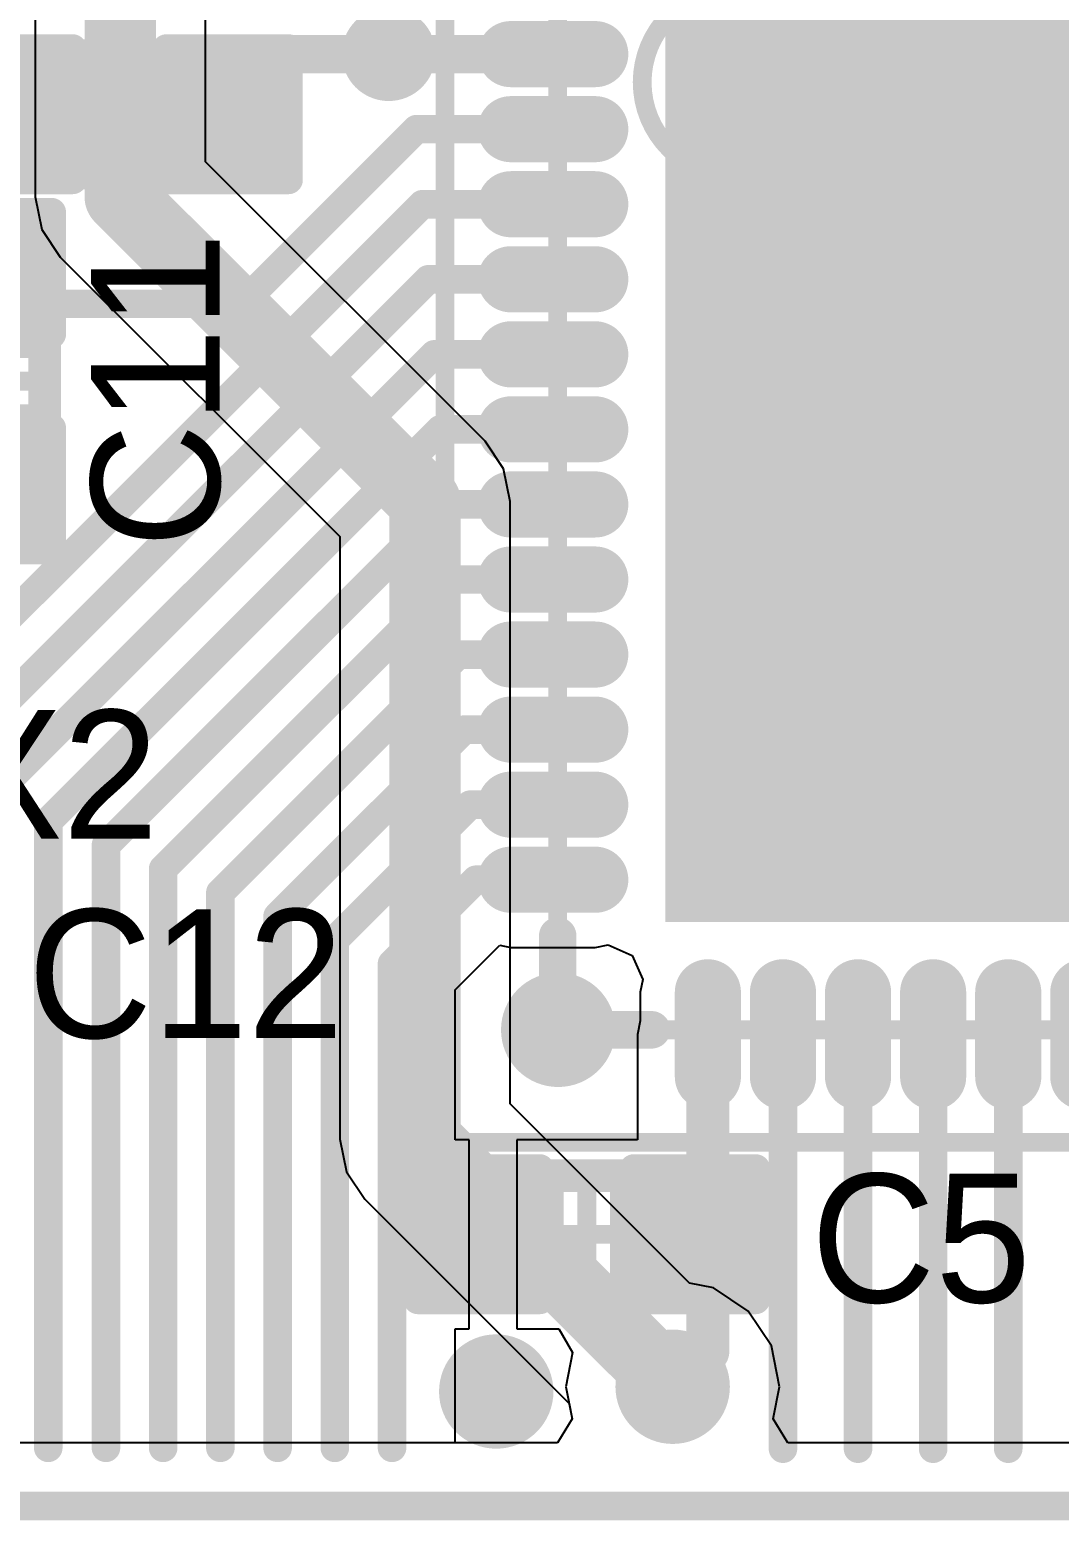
# Model space of a CAD drawing. Header units: millimetres. Extents: x 75.4 to 93.3, y 79.9 to 95.1.
# Drawn here: x 78.29 to 83.78, y 79.88 to 87.82 of the extents above; entities that cross this region are included whole.
import ezdxf

# ---------------------------------------------------------------- set-up
doc = ezdxf.new("R2010")
doc.units = ezdxf.units.MM
for name, color, linetype in [('BottomLayer', 5, 'Continuous'), ('KeepOutLayer', 6, 'Continuous'), ('Mechanical1', 6, 'Continuous'), ('Mechanical13', 56, 'Continuous'), ('Mechanical15', 56, 'Continuous'), ('MultiLayer', 9, 'Continuous'), ('TopLayer', 1, 'Continuous'), ('TopOverlay', 2, 'Continuous'), ('TopPaste', 8, 'Continuous'), ('TopSolder', 216, 'Continuous'), ('ViaHoleLayer', 16, 'Continuous')]:
    doc.layers.add(name, color=color, linetype=linetype)

# ---------------------------------------------------------------- blocks, each defined once
blk = doc.blocks.new('CAPC1005X04L_5')
at = {"layer": 'Mechanical13', "const_width": 0.1}
for points in [[(-0.525, 0.275), (-0.525, -0.275)], [(0.525, 0.275), (-0.525, 0.275)], [(0.525, 0.275), (0.525, -0.275)], [(0.525, -0.275), (-0.525, -0.275)]]:
    blk.add_lwpolyline(points, dxfattribs=at)
at = {"layer": 'Mechanical13', "const_width": 0.05}
for points in [[(-0.55, 0.275, 1), (-0.5, 0.275, 1)], [(-0.55, 0.275, 1), (-0.5, 0.275, 1)], [(0.5, 0.275, 1), (0.55, 0.275, 1)], [(0.5, 0.275, 1), (0.55, 0.275, 1)], [(-0.55, -0.275, 1), (-0.5, -0.275, 1)], [(-0.55, -0.275, 1), (-0.5, -0.275, 1)], [(0.5, -0.275, 1), (0.55, -0.275, 1)], [(0.5, -0.275, 1), (0.55, -0.275, 1)]]:
    blk.add_lwpolyline(points, format="xyb", close=True, dxfattribs=at)
at = {"layer": 'Mechanical15', "const_width": 0.1}
for points in [[(0.9, 0.35), (-0.9, 0.35)], [(-0.9, 0.35), (-0.9, -0.35)], [(0.9, 0.35), (0.9, -0.35)], [(0, 0.275), (0, -0.275)], [(0.275, 0), (-0.275, 0)], [(0.9, -0.35), (-0.9, -0.35)]]:
    blk.add_lwpolyline(points, dxfattribs=at)
at = {"layer": 'Mechanical15', "const_width": 0.05}
for points in [[(-0.925, 0.35, 1), (-0.875, 0.35, 1)], [(-0.925, 0.35, 1), (-0.875, 0.35, 1)], [(0.875, 0.35, 1), (0.925, 0.35, 1)], [(0.875, 0.35, 1), (0.925, 0.35, 1)], [(-0.025, 0.275, 1), (0.025, 0.275, 1)], [(-0.3, 0, 1), (-0.25, 0, 1)], [(0.25, 0, 1), (0.3, 0, 1)], [(-0.025, -0.275, 1), (0.025, -0.275, 1)], [(-0.925, -0.35, 1), (-0.875, -0.35, 1)], [(-0.925, -0.35, 1), (-0.875, -0.35, 1)], [(0.875, -0.35, 1), (0.925, -0.35, 1)], [(0.875, -0.35, 1), (0.925, -0.35, 1)]]:
    blk.add_lwpolyline(points, format="xyb", close=True, dxfattribs=at)
at = {"layer": 'TopLayer'}
for points in [[(-0.2, -0.25), (-0.2, 0.25), (-0.8, -0.25), (-0.8, 0.25)], [(0.8, -0.25), (0.8, 0.25), (0.2, -0.25), (0.2, 0.25)]]:
    blk.add_solid(points, dxfattribs=at)
at = {"layer": 'TopOverlay', "const_width": 0.1524}
for points in [[(-0.9001, 0.3499), (-0.9001, -0.3501)], [(-0.2501, 0.3499), (-0.9001, 0.3499)], [(0.8999, 0.3499), (0.2499, 0.3499)], [(0.8999, 0.3499), (0.8999, -0.3501)], [(-0.2501, -0.3501), (-0.9001, -0.3501)], [(0.8999, -0.3501), (0.2499, -0.3501)]]:
    blk.add_lwpolyline(points, dxfattribs=at)
at = {"layer": 'TopOverlay', "const_width": 0.0762}
for points in [[(-0.9382, 0.3499, 1), (-0.862, 0.3499, 1)], [(-0.9382, 0.3499, 1), (-0.862, 0.3499, 1)], [(-0.2882, 0.3499, 1), (-0.212, 0.3499, 1)], [(0.2118, 0.3499, 1), (0.288, 0.3499, 1)], [(0.8618, 0.3499, 1), (0.938, 0.3499, 1)], [(0.8618, 0.3499, 1), (0.938, 0.3499, 1)], [(-0.9382, -0.3501, 1), (-0.862, -0.3501, 1)], [(-0.9382, -0.3501, 1), (-0.862, -0.3501, 1)], [(-0.2882, -0.3501, 1), (-0.212, -0.3501, 1)], [(0.2118, -0.3501, 1), (0.288, -0.3501, 1)], [(0.8618, -0.3501, 1), (0.938, -0.3501, 1)], [(0.8618, -0.3501, 1), (0.938, -0.3501, 1)]]:
    blk.add_lwpolyline(points, format="xyb", close=True, dxfattribs=at)
at = {"layer": 'TopPaste'}
for points in [[(-0.2, -0.25), (-0.2, 0.25), (-0.8, -0.25), (-0.8, 0.25)], [(0.8, -0.25), (0.8, 0.25), (0.2, -0.25), (0.2, 0.25)]]:
    blk.add_solid(points, dxfattribs=at)
at = {"layer": 'TopSolder'}
for points in [[(-0.1238, -0.3262), (-0.1238, 0.3262), (-0.8762, -0.3262), (-0.8762, 0.3262)], [(0.8762, -0.3262), (0.8762, 0.3262), (0.1238, -0.3262), (0.1238, 0.3262)]]:
    blk.add_solid(points, dxfattribs=at)
blk = doc.blocks.new('CAPC1005X04L_6')
at = {"layer": 'Mechanical13', "const_width": 0.1}
for points in [[(-0.525, 0.275), (-0.525, -0.275)], [(0.525, 0.275), (-0.525, 0.275)], [(0.525, 0.275), (0.525, -0.275)], [(0.525, -0.275), (-0.525, -0.275)]]:
    blk.add_lwpolyline(points, dxfattribs=at)
at = {"layer": 'Mechanical13', "const_width": 0.05}
for points in [[(-0.55, 0.275, 1), (-0.5, 0.275, 1)], [(-0.55, 0.275, 1), (-0.5, 0.275, 1)], [(0.5, 0.275, 1), (0.55, 0.275, 1)], [(0.5, 0.275, 1), (0.55, 0.275, 1)], [(-0.55, -0.275, 1), (-0.5, -0.275, 1)], [(-0.55, -0.275, 1), (-0.5, -0.275, 1)], [(0.5, -0.275, 1), (0.55, -0.275, 1)], [(0.5, -0.275, 1), (0.55, -0.275, 1)]]:
    blk.add_lwpolyline(points, format="xyb", close=True, dxfattribs=at)
at = {"layer": 'Mechanical15', "const_width": 0.1}
for points in [[(0.9, 0.35), (-0.9, 0.35)], [(-0.9, 0.35), (-0.9, -0.35)], [(0.9, 0.35), (0.9, -0.35)], [(0, 0.275), (0, -0.275)], [(0.275, 0), (-0.275, 0)], [(0.9, -0.35), (-0.9, -0.35)]]:
    blk.add_lwpolyline(points, dxfattribs=at)
at = {"layer": 'Mechanical15', "const_width": 0.05}
for points in [[(-0.925, 0.35, 1), (-0.875, 0.35, 1)], [(-0.925, 0.35, 1), (-0.875, 0.35, 1)], [(0.875, 0.35, 1), (0.925, 0.35, 1)], [(0.875, 0.35, 1), (0.925, 0.35, 1)], [(-0.025, 0.275, 1), (0.025, 0.275, 1)], [(-0.3, 0, 1), (-0.25, 0, 1)], [(0.25, 0, 1), (0.3, 0, 1)], [(-0.025, -0.275, 1), (0.025, -0.275, 1)], [(-0.925, -0.35, 1), (-0.875, -0.35, 1)], [(-0.925, -0.35, 1), (-0.875, -0.35, 1)], [(0.875, -0.35, 1), (0.925, -0.35, 1)], [(0.875, -0.35, 1), (0.925, -0.35, 1)]]:
    blk.add_lwpolyline(points, format="xyb", close=True, dxfattribs=at)
at = {"layer": 'TopLayer'}
for points in [[(-0.2, -0.25), (-0.2, 0.25), (-0.8, -0.25), (-0.8, 0.25)], [(0.8, -0.25), (0.8, 0.25), (0.2, -0.25), (0.2, 0.25)]]:
    blk.add_solid(points, dxfattribs=at)
at = {"layer": 'TopOverlay', "const_width": 0.1524}
for points in [[(-0.9001, 0.3499), (-0.9001, -0.3501)], [(-0.2501, 0.3499), (-0.9001, 0.3499)], [(0.8999, 0.3499), (0.2499, 0.3499)], [(0.8999, 0.3499), (0.8999, -0.3501)], [(-0.2501, -0.3501), (-0.9001, -0.3501)], [(0.8999, -0.3501), (0.2499, -0.3501)]]:
    blk.add_lwpolyline(points, dxfattribs=at)
at = {"layer": 'TopOverlay', "const_width": 0.0762}
for points in [[(-0.9382, 0.3499, 1), (-0.862, 0.3499, 1)], [(-0.9382, 0.3499, 1), (-0.862, 0.3499, 1)], [(-0.2882, 0.3499, 1), (-0.212, 0.3499, 1)], [(0.2118, 0.3499, 1), (0.288, 0.3499, 1)], [(0.8618, 0.3499, 1), (0.938, 0.3499, 1)], [(0.8618, 0.3499, 1), (0.938, 0.3499, 1)], [(-0.9382, -0.3501, 1), (-0.862, -0.3501, 1)], [(-0.9382, -0.3501, 1), (-0.862, -0.3501, 1)], [(-0.2882, -0.3501, 1), (-0.212, -0.3501, 1)], [(0.2118, -0.3501, 1), (0.288, -0.3501, 1)], [(0.8618, -0.3501, 1), (0.938, -0.3501, 1)], [(0.8618, -0.3501, 1), (0.938, -0.3501, 1)]]:
    blk.add_lwpolyline(points, format="xyb", close=True, dxfattribs=at)
at = {"layer": 'TopPaste'}
for points in [[(-0.2, -0.25), (-0.2, 0.25), (-0.8, -0.25), (-0.8, 0.25)], [(0.8, -0.25), (0.8, 0.25), (0.2, -0.25), (0.2, 0.25)]]:
    blk.add_solid(points, dxfattribs=at)
at = {"layer": 'TopSolder'}
for points in [[(-0.1238, -0.3262), (-0.1238, 0.3262), (-0.8762, -0.3262), (-0.8762, 0.3262)], [(0.8762, -0.3262), (0.8762, 0.3262), (0.1238, -0.3262), (0.1238, 0.3262)]]:
    blk.add_solid(points, dxfattribs=at)
blk = doc.blocks.new('QFN40P600X600X90_48N_14')
at = {"layer": 'Mechanical13', "const_width": 0.1}
for points in [[(-3, -3), (-3, 3)], [(-3, -3), (3, -3)]]:
    blk.add_lwpolyline(points, dxfattribs=at)
at = {"layer": 'Mechanical13'}
for points, const_width in [([(-1.55, 2.05, 1), (-2.55, 2.05, 1)], 0.1), ([(-2.575, 2.05, 1), (-2.525, 2.05, 1)], 0.05), ([(-1.575, 2.05, 1), (-1.525, 2.05, 1)], 0.05), ([(-3.025, -3, 1), (-2.975, -3, 1)], 0.05), ([(-3.025, -3, 1), (-2.975, -3, 1)], 0.05)]:
    blk.add_lwpolyline(points, format="xyb", close=True, dxfattribs=dict(at, const_width=const_width))
at = {"layer": 'Mechanical15', "const_width": 0.1}
for points in [[(-3.6, -3.6), (-3.6, 3.6)], [(-0.5, 0), (0.5, 0)], [(-3.6, -3.6), (3.6, -3.6)]]:
    blk.add_lwpolyline(points, dxfattribs=at)
at = {"layer": 'Mechanical15', "const_width": 0.05}
for points in [[(-0.525, 0, 1), (-0.475, 0, 1)], [(-3.625, -3.6, 1), (-3.575, -3.6, 1)], [(-3.625, -3.6, 1), (-3.575, -3.6, 1)]]:
    blk.add_lwpolyline(points, format="xyb", close=True, dxfattribs=at)
at = {"layer": 'TopLayer', "const_width": 0.2}
for points in [[(-3.25, 2.2), (-2.8, 2.2)], [(-3.25, 1.8), (-2.8, 1.8)], [(-3.25, 1.4), (-2.8, 1.4)], [(-3.25, 1), (-2.8, 1)], [(-3.25, 0.6), (-2.8, 0.6)], [(-3.25, 0.2), (-2.8, 0.2)], [(-3.25, -0.2), (-2.8, -0.2)], [(-3.25, -0.6), (-2.8, -0.6)], [(-3.25, -1), (-2.8, -1)], [(-3.25, -1.4), (-2.8, -1.4)], [(-3.25, -1.8), (-2.8, -1.8)], [(-3.25, -2.2), (-2.8, -2.2)], [(-2.2, -2.8), (-2.2, -3.25)], [(-1.8, -2.8), (-1.8, -3.25)], [(-1.4, -2.8), (-1.4, -3.25)], [(-1, -2.8), (-1, -3.25)], [(-0.6, -2.8), (-0.6, -3.25)]]:
    blk.add_lwpolyline(points, dxfattribs=at)
at = {"layer": 'TopLayer', "const_width": 0.1}
for points in [[(-3.3, 2.2, 1), (-3.2, 2.2, 1)], [(-2.85, 2.2, 1), (-2.75, 2.2, 1)], [(-3.3, 1.8, 1), (-3.2, 1.8, 1)], [(-2.85, 1.8, 1), (-2.75, 1.8, 1)], [(-3.3, 1.4, 1), (-3.2, 1.4, 1)], [(-2.85, 1.4, 1), (-2.75, 1.4, 1)], [(-3.3, 1, 1), (-3.2, 1, 1)], [(-2.85, 1, 1), (-2.75, 1, 1)], [(-3.3, 0.6, 1), (-3.2, 0.6, 1)], [(-2.85, 0.6, 1), (-2.75, 0.6, 1)], [(-3.3, 0.2, 1), (-3.2, 0.2, 1)], [(-2.85, 0.2, 1), (-2.75, 0.2, 1)], [(-3.3, -0.2, 1), (-3.2, -0.2, 1)], [(-2.85, -0.2, 1), (-2.75, -0.2, 1)], [(-3.3, -0.6, 1), (-3.2, -0.6, 1)], [(-2.85, -0.6, 1), (-2.75, -0.6, 1)], [(-3.3, -1, 1), (-3.2, -1, 1)], [(-2.85, -1, 1), (-2.75, -1, 1)], [(-3.3, -1.4, 1), (-3.2, -1.4, 1)], [(-2.85, -1.4, 1), (-2.75, -1.4, 1)], [(-3.3, -1.8, 1), (-3.2, -1.8, 1)], [(-2.85, -1.8, 1), (-2.75, -1.8, 1)], [(-3.3, -2.2, 1), (-3.2, -2.2, 1)], [(-2.85, -2.2, 1), (-2.75, -2.2, 1)], [(-2.25, -2.8, 1), (-2.15, -2.8, 1)], [(-1.85, -2.8, 1), (-1.75, -2.8, 1)], [(-1.45, -2.8, 1), (-1.35, -2.8, 1)], [(-1.05, -2.8, 1), (-0.95, -2.8, 1)], [(-0.65, -2.8, 1), (-0.55, -2.8, 1)], [(-2.25, -3.25, 1), (-2.15, -3.25, 1)], [(-1.85, -3.25, 1), (-1.75, -3.25, 1)], [(-1.45, -3.25, 1), (-1.35, -3.25, 1)], [(-1.05, -3.25, 1), (-0.95, -3.25, 1)], [(-0.65, -3.25, 1), (-0.55, -3.25, 1)]]:
    blk.add_lwpolyline(points, format="xyb", close=True, dxfattribs=at)
at = {"layer": 'TopLayer'}
blk.add_solid([(-2.35, -2.35), (2.35, -2.35), (-2.35, 2.35), (2.35, 2.35)], dxfattribs=at)
at = {"layer": 'TopOverlay'}
for points, const_width in [([(-3.775, 2.2, 1), (-4.025, 2.2, 1)], 0.25), ([(-4.0875, 2.2, 1), (-3.9625, 2.2, 1)], 0.125), ([(-3.8375, 2.2, 1), (-3.7125, 2.2, 1)], 0.125), ([(-3.05, -2.5, 1), (-2.95, -2.5, 1)], 0.1), ([(-3.05, -3, 1), (-2.95, -3, 1)], 0.1), ([(-3.05, -3, 1), (-2.95, -3, 1)], 0.1), ([(-2.55, -3, 1), (-2.45, -3, 1)], 0.1)]:
    blk.add_lwpolyline(points, format="xyb", close=True, dxfattribs=dict(at, const_width=const_width))
at = {"layer": 'TopOverlay', "const_width": 0.2}
for points in [[(-3, -3), (-3, -2.5)], [(-3, -3), (-2.5, -3)]]:
    blk.add_lwpolyline(points, dxfattribs=at)
at = {"layer": 'TopPaste', "const_width": 0.2}
for points in [[(-3.25, 2.2), (-2.8, 2.2)], [(-3.25, 1.8), (-2.8, 1.8)], [(-3.25, 1.4), (-2.8, 1.4)], [(-3.25, 1), (-2.8, 1)], [(-3.25, 0.6), (-2.8, 0.6)], [(-3.25, 0.2), (-2.8, 0.2)], [(-3.25, -0.2), (-2.8, -0.2)], [(-3.25, -0.6), (-2.8, -0.6)], [(-3.25, -1), (-2.8, -1)], [(-3.25, -1.4), (-2.8, -1.4)], [(-3.25, -1.8), (-2.8, -1.8)], [(-3.25, -2.2), (-2.8, -2.2)], [(-2.2, -2.8), (-2.2, -3.25)], [(-1.8, -2.8), (-1.8, -3.25)], [(-1.4, -2.8), (-1.4, -3.25)], [(-1, -2.8), (-1, -3.25)], [(-0.6, -2.8), (-0.6, -3.25)]]:
    blk.add_lwpolyline(points, dxfattribs=at)
at = {"layer": 'TopPaste', "const_width": 0.1}
for points in [[(-3.3, 2.2, 1), (-3.2, 2.2, 1)], [(-2.85, 2.2, 1), (-2.75, 2.2, 1)], [(-3.3, 1.8, 1), (-3.2, 1.8, 1)], [(-2.85, 1.8, 1), (-2.75, 1.8, 1)], [(-3.3, 1.4, 1), (-3.2, 1.4, 1)], [(-2.85, 1.4, 1), (-2.75, 1.4, 1)], [(-3.3, 1, 1), (-3.2, 1, 1)], [(-2.85, 1, 1), (-2.75, 1, 1)], [(-3.3, 0.6, 1), (-3.2, 0.6, 1)], [(-2.85, 0.6, 1), (-2.75, 0.6, 1)], [(-3.3, 0.2, 1), (-3.2, 0.2, 1)], [(-2.85, 0.2, 1), (-2.75, 0.2, 1)], [(-3.3, -0.2, 1), (-3.2, -0.2, 1)], [(-2.85, -0.2, 1), (-2.75, -0.2, 1)], [(-3.3, -0.6, 1), (-3.2, -0.6, 1)], [(-2.85, -0.6, 1), (-2.75, -0.6, 1)], [(-3.3, -1, 1), (-3.2, -1, 1)], [(-2.85, -1, 1), (-2.75, -1, 1)], [(-3.3, -1.4, 1), (-3.2, -1.4, 1)], [(-2.85, -1.4, 1), (-2.75, -1.4, 1)], [(-3.3, -1.8, 1), (-3.2, -1.8, 1)], [(-2.85, -1.8, 1), (-2.75, -1.8, 1)], [(-3.3, -2.2, 1), (-3.2, -2.2, 1)], [(-2.85, -2.2, 1), (-2.75, -2.2, 1)], [(-2.25, -2.8, 1), (-2.15, -2.8, 1)], [(-1.85, -2.8, 1), (-1.75, -2.8, 1)], [(-1.45, -2.8, 1), (-1.35, -2.8, 1)], [(-1.05, -2.8, 1), (-0.95, -2.8, 1)], [(-0.65, -2.8, 1), (-0.55, -2.8, 1)], [(-2.25, -3.25, 1), (-2.15, -3.25, 1)], [(-1.85, -3.25, 1), (-1.75, -3.25, 1)], [(-1.45, -3.25, 1), (-1.35, -3.25, 1)], [(-1.05, -3.25, 1), (-0.95, -3.25, 1)], [(-0.65, -3.25, 1), (-0.55, -3.25, 1)]]:
    blk.add_lwpolyline(points, format="xyb", close=True, dxfattribs=at)
at = {"layer": 'TopPaste'}
blk.add_solid([(-2.35, -2.35), (2.35, -2.35), (-2.35, 2.35), (2.35, 2.35)], dxfattribs=at)
at = {"layer": 'TopSolder', "const_width": 0.3524}
for points in [[(-3.25, 2.2), (-2.8, 2.2)], [(-3.25, 1.8), (-2.8, 1.8)], [(-3.25, 1.4), (-2.8, 1.4)], [(-3.25, 1), (-2.8, 1)], [(-3.25, 0.6), (-2.8, 0.6)], [(-3.25, 0.2), (-2.8, 0.2)], [(-3.25, -0.2), (-2.8, -0.2)], [(-3.25, -0.6), (-2.8, -0.6)], [(-3.25, -1), (-2.8, -1)], [(-3.25, -1.4), (-2.8, -1.4)], [(-3.25, -1.8), (-2.8, -1.8)], [(-3.25, -2.2), (-2.8, -2.2)], [(-2.2, -2.8), (-2.2, -3.25)], [(-1.8, -2.8), (-1.8, -3.25)], [(-1.4, -2.8), (-1.4, -3.25)], [(-1, -2.8), (-1, -3.25)], [(-0.6, -2.8), (-0.6, -3.25)], [(-0.2, -2.8), (-0.2, -3.25)]]:
    blk.add_lwpolyline(points, dxfattribs=at)
at = {"layer": 'TopSolder', "const_width": 0.1762}
for points in [[(-3.3381, 2.2, 1), (-3.1619, 2.2, 1)], [(-2.8881, 2.2, 1), (-2.7119, 2.2, 1)], [(-3.3381, 1.8, 1), (-3.1619, 1.8, 1)], [(-2.8881, 1.8, 1), (-2.7119, 1.8, 1)], [(-3.3381, 1.4, 1), (-3.1619, 1.4, 1)], [(-2.8881, 1.4, 1), (-2.7119, 1.4, 1)], [(-3.3381, 1, 1), (-3.1619, 1, 1)], [(-2.8881, 1, 1), (-2.7119, 1, 1)], [(-3.3381, 0.6, 1), (-3.1619, 0.6, 1)], [(-2.8881, 0.6, 1), (-2.7119, 0.6, 1)], [(-3.3381, 0.2, 1), (-3.1619, 0.2, 1)], [(-2.8881, 0.2, 1), (-2.7119, 0.2, 1)], [(-3.3381, -0.2, 1), (-3.1619, -0.2, 1)], [(-2.8881, -0.2, 1), (-2.7119, -0.2, 1)], [(-3.3381, -0.6, 1), (-3.1619, -0.6, 1)], [(-2.8881, -0.6, 1), (-2.7119, -0.6, 1)], [(-3.3381, -1, 1), (-3.1619, -1, 1)], [(-2.8881, -1, 1), (-2.7119, -1, 1)], [(-3.3381, -1.4, 1), (-3.1619, -1.4, 1)], [(-2.8881, -1.4, 1), (-2.7119, -1.4, 1)], [(-3.3381, -1.8, 1), (-3.1619, -1.8, 1)], [(-2.8881, -1.8, 1), (-2.7119, -1.8, 1)], [(-3.3381, -2.2, 1), (-3.1619, -2.2, 1)], [(-2.8881, -2.2, 1), (-2.7119, -2.2, 1)], [(-2.2881, -2.8, 1), (-2.1119, -2.8, 1)], [(-1.8881, -2.8, 1), (-1.7119, -2.8, 1)], [(-1.4881, -2.8, 1), (-1.3119, -2.8, 1)], [(-1.0881, -2.8, 1), (-0.9119, -2.8, 1)], [(-0.6881, -2.8, 1), (-0.5119, -2.8, 1)], [(-0.2881, -2.8, 1), (-0.1119, -2.8, 1)], [(-2.2881, -3.25, 1), (-2.1119, -3.25, 1)], [(-1.8881, -3.25, 1), (-1.7119, -3.25, 1)], [(-1.4881, -3.25, 1), (-1.3119, -3.25, 1)], [(-1.0881, -3.25, 1), (-0.9119, -3.25, 1)], [(-0.6881, -3.25, 1), (-0.5119, -3.25, 1)], [(-0.2881, -3.25, 1), (-0.1119, -3.25, 1)]]:
    blk.add_lwpolyline(points, format="xyb", close=True, dxfattribs=at)
at = {"layer": 'TopSolder'}
blk.add_solid([(-2.4262, -2.4262), (2.4262, -2.4262), (-2.4262, 2.4262), (2.4262, 2.4262)], dxfattribs=at)
blk = doc.blocks.new('CAPC1005X04L_19')
at = {"layer": 'Mechanical13', "const_width": 0.1}
for points in [[(-0.525, -0.275), (-0.525, 0.275)], [(0.525, 0.275), (-0.525, 0.275)], [(0.525, -0.275), (0.525, 0.275)], [(0.525, -0.275), (-0.525, -0.275)]]:
    blk.add_lwpolyline(points, dxfattribs=at)
at = {"layer": 'Mechanical13', "const_width": 0.05}
for points in [[(-0.55, 0.275, 1), (-0.5, 0.275, 1)], [(-0.55, 0.275, 1), (-0.5, 0.275, 1)], [(0.5, 0.275, 1), (0.55, 0.275, 1)], [(0.5, 0.275, 1), (0.55, 0.275, 1)], [(-0.55, -0.275, 1), (-0.5, -0.275, 1)], [(-0.55, -0.275, 1), (-0.5, -0.275, 1)], [(0.5, -0.275, 1), (0.55, -0.275, 1)], [(0.5, -0.275, 1), (0.55, -0.275, 1)]]:
    blk.add_lwpolyline(points, format="xyb", close=True, dxfattribs=at)
at = {"layer": 'Mechanical15', "const_width": 0.1}
for points in [[(0.9, 0.35), (-0.9, 0.35)], [(-0.9, -0.35), (-0.9, 0.35)], [(0.9, -0.35), (0.9, 0.35)], [(0, -0.275), (0, 0.275)], [(0.275, 0), (-0.275, 0)], [(0.9, -0.35), (-0.9, -0.35)]]:
    blk.add_lwpolyline(points, dxfattribs=at)
at = {"layer": 'Mechanical15', "const_width": 0.05}
for points in [[(-0.925, 0.35, 1), (-0.875, 0.35, 1)], [(-0.925, 0.35, 1), (-0.875, 0.35, 1)], [(0.875, 0.35, 1), (0.925, 0.35, 1)], [(0.875, 0.35, 1), (0.925, 0.35, 1)], [(-0.025, 0.275, 1), (0.025, 0.275, 1)], [(-0.3, 0, 1), (-0.25, 0, 1)], [(0.25, 0, 1), (0.3, 0, 1)], [(-0.025, -0.275, 1), (0.025, -0.275, 1)], [(-0.925, -0.35, 1), (-0.875, -0.35, 1)], [(-0.925, -0.35, 1), (-0.875, -0.35, 1)], [(0.875, -0.35, 1), (0.925, -0.35, 1)], [(0.875, -0.35, 1), (0.925, -0.35, 1)]]:
    blk.add_lwpolyline(points, format="xyb", close=True, dxfattribs=at)
at = {"layer": 'TopLayer'}
for points in [[(-0.2, -0.25), (-0.2, 0.25), (-0.8, -0.25), (-0.8, 0.25)], [(0.8, -0.25), (0.8, 0.25), (0.2, -0.25), (0.2, 0.25)]]:
    blk.add_solid(points, dxfattribs=at)
at = {"layer": 'TopOverlay', "const_width": 0.1524}
for points in [[(-0.9001, -0.3501), (-0.9001, 0.3499)], [(-0.2501, 0.3499), (-0.9001, 0.3499)], [(0.8999, 0.3499), (0.2499, 0.3499)], [(0.8999, -0.3501), (0.8999, 0.3499)], [(-0.2501, -0.3501), (-0.9001, -0.3501)], [(0.8999, -0.3501), (0.2499, -0.3501)]]:
    blk.add_lwpolyline(points, dxfattribs=at)
at = {"layer": 'TopOverlay', "const_width": 0.0762}
for points in [[(-0.9382, 0.3499, 1), (-0.862, 0.3499, 1)], [(-0.9382, 0.3499, 1), (-0.862, 0.3499, 1)], [(-0.2882, 0.3499, 1), (-0.212, 0.3499, 1)], [(0.2118, 0.3499, 1), (0.288, 0.3499, 1)], [(0.8618, 0.3499, 1), (0.938, 0.3499, 1)], [(0.8618, 0.3499, 1), (0.938, 0.3499, 1)], [(-0.9382, -0.3501, 1), (-0.862, -0.3501, 1)], [(-0.9382, -0.3501, 1), (-0.862, -0.3501, 1)], [(-0.2882, -0.3501, 1), (-0.212, -0.3501, 1)], [(0.2118, -0.3501, 1), (0.288, -0.3501, 1)], [(0.8618, -0.3501, 1), (0.938, -0.3501, 1)], [(0.8618, -0.3501, 1), (0.938, -0.3501, 1)]]:
    blk.add_lwpolyline(points, format="xyb", close=True, dxfattribs=at)
at = {"layer": 'TopPaste'}
for points in [[(-0.2, -0.25), (-0.2, 0.25), (-0.8, -0.25), (-0.8, 0.25)], [(0.8, -0.25), (0.8, 0.25), (0.2, -0.25), (0.2, 0.25)]]:
    blk.add_solid(points, dxfattribs=at)
at = {"layer": 'TopSolder'}
for points in [[(-0.1238, -0.3262), (-0.1238, 0.3262), (-0.8762, -0.3262), (-0.8762, 0.3262)], [(0.8762, -0.3262), (0.8762, 0.3262), (0.1238, -0.3262), (0.1238, 0.3262)]]:
    blk.add_solid(points, dxfattribs=at)

msp = doc.modelspace()

# ---------------------------------------------------------------- linework, layer by layer
at = {"layer": 'BottomLayer'}
for p, q in [((78.3227, 88.8411), (78.3227, 86.9307)), ((79.2291, 87.1184), (79.2291, 88.456)), ((80.7193, 85.6283), (79.2291, 87.1184)), ((78.3227, 86.9307), (78.3572, 86.7573)), ((78.3572, 86.7573), (78.4555, 86.6102)), ((78.4555, 86.6102), (79.9456, 85.1201)), ((80.8175, 85.4813), (80.7193, 85.6283)), ((80.852, 85.3078), (80.8175, 85.4813)), ((80.852, 82.0967), (80.852, 85.3078)), ((80.852, 85.3078), (80.852, 85.3078)), ((79.9456, 85.1201), (79.9456, 81.9089)), ((81.8072, 81.1415), (80.852, 82.0967)), ((79.9456, 81.9089), (79.9801, 81.7355)), ((79.9801, 81.7355), (80.0784, 81.5885)), ((80.0784, 81.5885), (81.1663, 80.5006)), ((81.9364, 81.1158), (81.8072, 81.1415)), ((82.1212, 80.9923), (81.9364, 81.1158)), ((82.2447, 80.8075), (82.1212, 80.9923)), ((82.2881, 80.5894), (82.2447, 80.8075)), ((82.254, 80.4181), (82.2881, 80.5894)), ((81.1663, 80.5006), (81.1827, 80.4181)), ((81.1827, 80.4181), (81.1045, 80.2911)), ((82.3322, 80.2911), (82.254, 80.4181)), ((81.1045, 80.2911), (75.7812, 80.2911)), ((92.8879, 80.2911), (82.3322, 80.2911))]:
    msp.add_line(p, q, dxfattribs=at)
at = {"layer": 'BottomLayer', "const_width": 0.381}
for points in [[(78.7759, 86.9307), (78.7759, 89.1686)], [(78.7759, 86.9307), (80.3988, 85.3078)], [(80.3988, 81.9089), (80.3988, 85.3078)], [(80.3988, 81.9089), (81.7183, 80.5894)]]:
    msp.add_lwpolyline(points, dxfattribs=at)
at = {"layer": 'BottomLayer'}
for points, const_width in [([(78.6807, 86.9307, 1), (78.8712, 86.9307, 1)], 0.1905), ([(78.6807, 86.9307, 1), (78.8712, 86.9307, 1)], 0.1905), ([(80.3036, 85.3078, 1), (80.4941, 85.3078, 1)], 0.1905), ([(80.3036, 85.3078, 1), (80.4941, 85.3078, 1)], 0.1905), ([(80.9563, 82.4916, 1), (81.2611, 82.4916, 1)], 0.3048), ([(80.3036, 81.9089, 1), (80.4941, 81.9089, 1)], 0.1905), ([(80.3036, 81.9089, 1), (80.4941, 81.9089, 1)], 0.1905), ([(80.6261, 80.564, 1), (80.9309, 80.564, 1)], 0.3048), ([(81.5659, 80.5894, 1), (81.8707, 80.5894, 1)], 0.3048), ([(81.6231, 80.5894, 1), (81.8136, 80.5894, 1)], 0.1905)]:
    msp.add_lwpolyline(points, format="xyb", close=True, dxfattribs=dict(at, const_width=const_width))
at = {"layer": 'KeepOutLayer', "const_width": 0.1524}
msp.add_lwpolyline([(75.4445, 79.9544), (93.2245, 79.9544)], dxfattribs=at)
at = {"layer": 'Mechanical1', "const_width": 0.1524}
msp.add_lwpolyline([(75.4445, 79.9544), (93.2245, 79.9544)], dxfattribs=at)
at = {"layer": 'MultiLayer', "const_width": 0.3048}
for points in [[(80.9563, 82.4916, 1), (81.2611, 82.4916, 1)], [(80.6261, 80.564, 1), (80.9309, 80.564, 1)], [(81.5659, 80.5894, 1), (81.8707, 80.5894, 1)]]:
    msp.add_lwpolyline(points, format="xyb", close=True, dxfattribs=at)
at = {"layer": 'TopLayer'}
for p, q in [((80.5601, 82.705), (80.7974, 82.9423)), ((80.7974, 82.9423), (80.8559, 82.9307)), ((80.8559, 82.9307), (81.3059, 82.9307)), ((81.3059, 82.9307), (81.3749, 82.9444)), ((81.3749, 82.9444), (81.5019, 82.8876)), ((81.5019, 82.8876), (81.5587, 82.7606)), ((80.5601, 81.9062), (80.5601, 82.705)), ((81.5587, 82.7606), (81.545, 82.6916)), ((81.545, 82.6916), (81.545, 82.5399)), ((81.545, 82.5399), (81.5304, 82.4666)), ((81.5304, 82.4666), (81.5304, 81.9062)), ((80.6341, 81.9062), (80.5601, 81.9062)), ((80.6341, 81.4022), (80.6341, 81.9062)), ((81.5304, 81.9062), (80.8881, 81.9062)), ((80.8881, 81.9062), (80.8881, 81.4022)), ((80.6341, 80.8982), (80.6341, 81.4022)), ((80.8881, 81.4022), (80.8881, 80.8982)), ((80.5601, 80.2911), (80.5601, 80.8982)), ((80.5601, 80.8982), (80.6341, 80.8982)), ((80.8881, 80.8982), (81.1115, 80.8982)), ((81.1115, 80.8982), (81.1847, 80.7712)), ((81.1847, 80.7712), (81.1486, 80.5894)), ((81.1486, 80.5894), (81.1827, 80.4181)), ((81.1827, 80.4181), (81.1045, 80.2911)), ((81.1045, 80.2911), (80.5601, 80.2911))]:
    msp.add_line(p, q, dxfattribs=at)
for points, const_width in [([(83.1059, 87.6916), (83.1059, 88.5166)], 0.2286), ([(79.2759, 87.3906), (79.5769, 87.6916)], 0.2032), ([(79.5769, 87.6916), (81.0809, 87.6916)], 0.2032), ([(79.4231, 86.3606), (80.3541, 87.2916)], 0.1524), ([(80.3541, 87.2916), (81.0809, 87.2916)], 0.1524), ([(77.3541, 83.8606), (80.3851, 86.8916)], 0.1524), ([(80.3851, 86.8916), (81.0809, 86.8916)], 0.1524), ([(77.7813, 83.856), (80.4169, 86.4916)], 0.1524), ([(80.4169, 86.4916), (81.0809, 86.4916)], 0.1524), ([(76.6383, 86.3606), (79.4231, 86.3606)], 0.1524), ([(78.0867, 83.7296), (80.4487, 86.0916)], 0.1524), ([(80.4487, 86.0916), (81.0809, 86.0916)], 0.1524), ([(78.392, 83.6031), (80.4805, 85.6916)], 0.1524), ([(80.4805, 85.6916), (81.0809, 85.6916)], 0.1524), ([(78.6994, 83.4757), (80.5153, 85.2916)], 0.1524), ([(80.5153, 85.2916), (81.0809, 85.2916)], 0.1524), ([(79.0042, 83.3495), (80.5464, 84.8916)], 0.1524), ([(80.5464, 84.8916), (81.0809, 84.8916)], 0.1524), ([(79.309, 83.2232), (80.5774, 84.4916)], 0.1524), ([(80.5774, 84.4916), (81.0809, 84.4916)], 0.1524), ([(79.6138, 83.097), (80.6085, 84.0916)], 0.1524), ([(80.6085, 84.0916), (81.0809, 84.0916)], 0.1524), ([(79.9186, 82.9707), (80.6395, 83.6916)], 0.1524), ([(80.6395, 83.6916), (81.0809, 83.6916)], 0.1524), ([(78.392, 80.264), (78.392, 83.6031)], 0.1524), ([(78.6994, 80.264), (78.6994, 83.4757)], 0.1524), ([(79.0042, 80.264), (79.0042, 83.3495)], 0.1524), ([(80.2234, 82.8445), (80.6706, 83.2916)], 0.1524), ([(80.6706, 83.2916), (81.0809, 83.2916)], 0.1524), ([(79.309, 80.264), (79.309, 83.2232)], 0.1524), ([(79.6138, 80.264), (79.6138, 83.097)], 0.1524), ([(79.9186, 80.264), (79.9186, 82.9707)], 0.1524), ([(80.2234, 80.264), (80.2234, 82.8445)], 0.1524), ([(81.9059, 80.777), (81.9059, 82.4666)], 0.2286), ([(82.3059, 80.2592), (82.3059, 82.4666)], 0.1524), ([(82.7059, 80.2592), (82.7059, 82.4666)], 0.1524), ([(83.1059, 80.2592), (83.1059, 82.4666)], 0.1524), ([(83.5059, 80.2592), (83.5059, 82.4666)], 0.1524), ([(81.7183, 80.5894), (81.9059, 80.777)], 0.2286), ([(81.6447, 80.5894), (81.7183, 80.5894)], 0.381)]:
    msp.add_lwpolyline(points, dxfattribs=dict(at, const_width=const_width))
for points, const_width in [([(79.5261, 87.6916, 1), (79.6277, 87.6916, 1)], 0.1016), ([(79.5261, 87.6916, 1), (79.6277, 87.6916, 1)], 0.1016), ([(81.0301, 87.6916, 1), (81.1317, 87.6916, 1)], 0.1016), ([(83.0488, 87.6916, 1), (83.1631, 87.6916, 1)], 0.1143), ([(79.2251, 87.3906, 1), (79.3267, 87.3906, 1)], 0.1016), ([(80.316, 87.2916, 1), (80.3922, 87.2916, 1)], 0.0762), ([(80.316, 87.2916, 1), (80.3922, 87.2916, 1)], 0.0762), ([(81.0428, 87.2916, 1), (81.119, 87.2916, 1)], 0.0762), ([(80.347, 86.8916, 1), (80.4232, 86.8916, 1)], 0.0762), ([(80.347, 86.8916, 1), (80.4232, 86.8916, 1)], 0.0762), ([(81.0428, 86.8916, 1), (81.119, 86.8916, 1)], 0.0762), ([(80.3788, 86.4916, 1), (80.455, 86.4916, 1)], 0.0762), ([(80.3788, 86.4916, 1), (80.455, 86.4916, 1)], 0.0762), ([(81.0428, 86.4916, 1), (81.119, 86.4916, 1)], 0.0762), ([(79.385, 86.3606, 1), (79.4612, 86.3606, 1)], 0.0762), ([(79.385, 86.3606, 1), (79.4612, 86.3606, 1)], 0.0762), ([(80.4106, 86.0916, 1), (80.4868, 86.0916, 1)], 0.0762), ([(80.4106, 86.0916, 1), (80.4868, 86.0916, 1)], 0.0762), ([(81.0428, 86.0916, 1), (81.119, 86.0916, 1)], 0.0762), ([(80.4424, 85.6916, 1), (80.5186, 85.6916, 1)], 0.0762), ([(80.4424, 85.6916, 1), (80.5186, 85.6916, 1)], 0.0762), ([(81.0428, 85.6916, 1), (81.119, 85.6916, 1)], 0.0762), ([(80.4772, 85.2916, 1), (80.5534, 85.2916, 1)], 0.0762), ([(80.4772, 85.2916, 1), (80.5534, 85.2916, 1)], 0.0762), ([(81.0428, 85.2916, 1), (81.119, 85.2916, 1)], 0.0762), ([(80.5083, 84.8916, 1), (80.5845, 84.8916, 1)], 0.0762), ([(80.5083, 84.8916, 1), (80.5845, 84.8916, 1)], 0.0762), ([(81.0428, 84.8916, 1), (81.119, 84.8916, 1)], 0.0762), ([(80.5393, 84.4916, 1), (80.6155, 84.4916, 1)], 0.0762), ([(80.5393, 84.4916, 1), (80.6155, 84.4916, 1)], 0.0762), ([(81.0428, 84.4916, 1), (81.119, 84.4916, 1)], 0.0762), ([(80.5704, 84.0916, 1), (80.6466, 84.0916, 1)], 0.0762), ([(80.5704, 84.0916, 1), (80.6466, 84.0916, 1)], 0.0762), ([(81.0428, 84.0916, 1), (81.119, 84.0916, 1)], 0.0762), ([(80.6014, 83.6916, 1), (80.6776, 83.6916, 1)], 0.0762), ([(80.6014, 83.6916, 1), (80.6776, 83.6916, 1)], 0.0762), ([(81.0428, 83.6916, 1), (81.119, 83.6916, 1)], 0.0762), ([(78.3539, 83.6031, 1), (78.4301, 83.6031, 1)], 0.0762), ([(78.3539, 83.6031, 1), (78.4301, 83.6031, 1)], 0.0762), ([(78.6613, 83.4757, 1), (78.7375, 83.4757, 1)], 0.0762), ([(78.6613, 83.4757, 1), (78.7375, 83.4757, 1)], 0.0762), ([(78.9661, 83.3495, 1), (79.0423, 83.3495, 1)], 0.0762), ([(78.9661, 83.3495, 1), (79.0423, 83.3495, 1)], 0.0762), ([(80.6325, 83.2916, 1), (80.7087, 83.2916, 1)], 0.0762), ([(80.6325, 83.2916, 1), (80.7087, 83.2916, 1)], 0.0762), ([(81.0428, 83.2916, 1), (81.119, 83.2916, 1)], 0.0762), ([(79.2709, 83.2232, 1), (79.3471, 83.2232, 1)], 0.0762), ([(79.2709, 83.2232, 1), (79.3471, 83.2232, 1)], 0.0762), ([(79.5757, 83.097, 1), (79.6519, 83.097, 1)], 0.0762), ([(79.5757, 83.097, 1), (79.6519, 83.097, 1)], 0.0762), ([(79.8805, 82.9707, 1), (79.9567, 82.9707, 1)], 0.0762), ([(79.8805, 82.9707, 1), (79.9567, 82.9707, 1)], 0.0762), ([(80.1853, 82.8445, 1), (80.2615, 82.8445, 1)], 0.0762), ([(80.1853, 82.8445, 1), (80.2615, 82.8445, 1)], 0.0762), ([(80.9563, 82.4916, 1), (81.2611, 82.4916, 1)], 0.3048), ([(81.8488, 82.4666, 1), (81.9631, 82.4666, 1)], 0.1143), ([(82.2678, 82.4666, 1), (82.344, 82.4666, 1)], 0.0762), ([(82.6678, 82.4666, 1), (82.744, 82.4666, 1)], 0.0762), ([(83.0678, 82.4666, 1), (83.144, 82.4666, 1)], 0.0762), ([(83.4678, 82.4666, 1), (83.544, 82.4666, 1)], 0.0762), ([(80.6261, 80.564, 1), (80.9309, 80.564, 1)], 0.3048), ([(81.5659, 80.5894, 1), (81.8707, 80.5894, 1)], 0.3048), ([(81.8488, 80.777, 1), (81.9631, 80.777, 1)], 0.1143), ([(81.8488, 80.777, 1), (81.9631, 80.777, 1)], 0.1143), ([(81.5495, 80.5894, 1), (81.74, 80.5894, 1)], 0.1905), ([(81.6231, 80.5894, 1), (81.8136, 80.5894, 1)], 0.1905), ([(81.6612, 80.5894, 1), (81.7755, 80.5894, 1)], 0.1143), ([(78.3539, 80.264, 1), (78.4301, 80.264, 1)], 0.0762), ([(78.6613, 80.264, 1), (78.7375, 80.264, 1)], 0.0762), ([(78.9661, 80.264, 1), (79.0423, 80.264, 1)], 0.0762), ([(79.2709, 80.264, 1), (79.3471, 80.264, 1)], 0.0762), ([(79.5757, 80.264, 1), (79.6519, 80.264, 1)], 0.0762), ([(79.8805, 80.264, 1), (79.9567, 80.264, 1)], 0.0762), ([(80.1853, 80.264, 1), (80.2615, 80.264, 1)], 0.0762), ([(82.2678, 80.2592, 1), (82.344, 80.2592, 1)], 0.0762), ([(82.6678, 80.2592, 1), (82.744, 80.2592, 1)], 0.0762), ([(83.0678, 80.2592, 1), (83.144, 80.2592, 1)], 0.0762), ([(83.4678, 80.2592, 1), (83.544, 80.2592, 1)], 0.0762)]:
    msp.add_lwpolyline(points, format="xyb", close=True, dxfattribs=dict(at, const_width=const_width))
at = {"layer": 'ViaHoleLayer', "const_width": 0.1524}
for points in [[(81.0325, 82.4916, 1), (81.1849, 82.4916, 1)], [(80.7023, 80.564, 1), (80.8547, 80.564, 1)], [(81.6421, 80.5894, 1), (81.7945, 80.5894, 1)]]:
    msp.add_lwpolyline(points, format="xyb", close=True, dxfattribs=at)

# ---------------------------------------------------------------- block references
for name, p, rotation in [('QFN40P600X600X90_48N_14', (84.1059, 85.4916), 360), ('CAPC1005X04L_5', (78.7719, 87.3712), 180), ('CAPC1005X04L_19', (78.0607, 85.9488), 270), ('CAPC1005X04L_6', (81.2611, 81.4022), 180)]:
    msp.add_blockref(name, p, dxfattribs=dict(rotation=rotation))

# ---------------------------------------------------------------- texts
at = {"layer": 'TopOverlay'}
msp.add_text('C11', height=0.6858, rotation=90, dxfattribs=at).set_placement((79.3053, 85.0598))
for s, p in [('X2', (77.8575, 83.5104)), ('C12', (78.2828, 82.4484)), ('C5', (82.4549, 81.0387))]:
    msp.add_text(s, height=0.6858, dxfattribs=at).set_placement(p)

doc.saveas('drawing.dxf')
